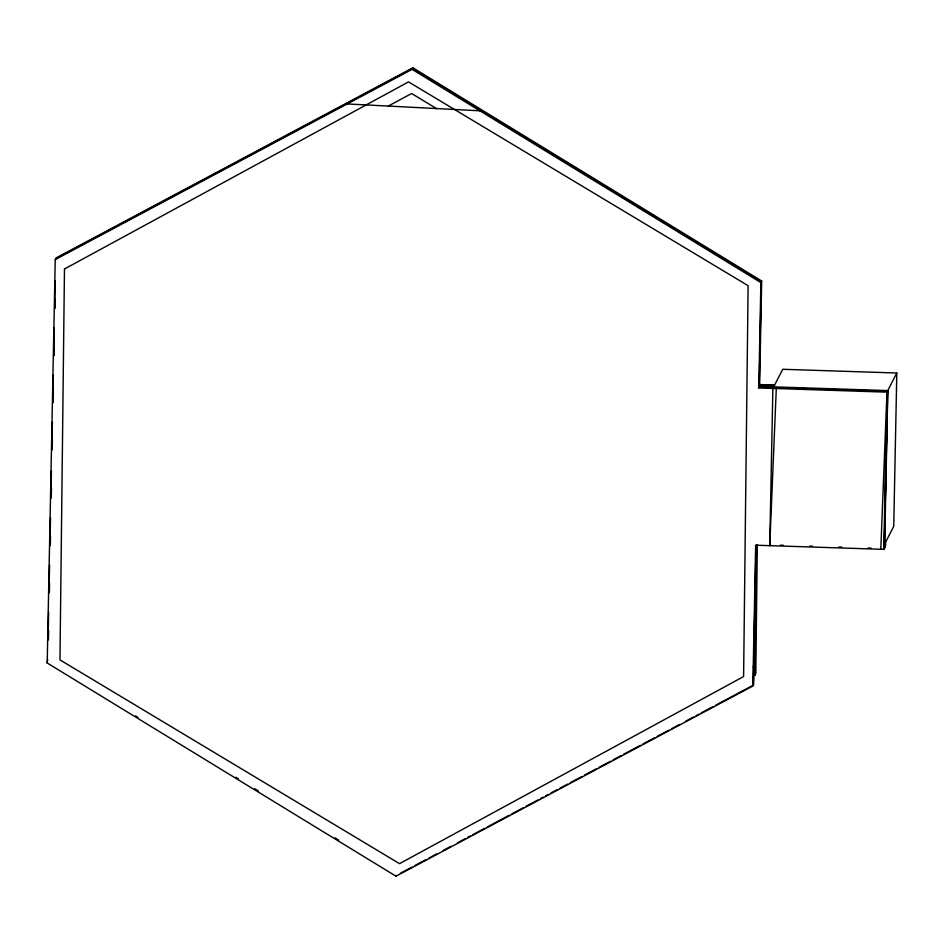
<?xml version="1.0" encoding="UTF-8"?>
<svg xmlns="http://www.w3.org/2000/svg" width="944" height="944" viewBox="0 0 944 944"><rect width="100%" height="100%" fill="white"/><g stroke="black" fill="none" stroke-linecap="round" stroke-linejoin="round"><path stroke-width="1.42" d="M753.831 675.231L754.929 675.255L756.439 545.219L753.654 684.435L752.852 686.005L396.008 876.209L47.2 662.995L55.236 259.565L56.038 257.995L412.87 67.791L761.678 281.005L759.578 386.403L758.775 387.96L886.959 392.149L896.8 373.01L782.718 369.281L772.876 388.421L769.749 545.656L770.174 544.818M757.3 544.971L755.814 673.544L754.929 675.255M47.684 659.219L47.2 662.995M48.061 640.079L48.628 612.101M49.005 592.962L49.56 564.984M49.938 545.844L50.504 517.867M50.905 497.252L51.436 470.749M51.849 450.135L52.404 422.157M52.781 403.017L53.348 375.051M53.725 355.912L54.28 327.934M54.658 308.794L55.224 280.816M48.439 639.336L48.616 630.509M49.383 592.23L49.56 583.392M50.315 545.113L50.492 536.275M51.259 497.995L51.46 487.682M52.227 449.403L52.404 440.577M53.159 402.286L53.336 393.459M54.103 355.168L54.28 346.342M55.035 308.063L55.212 299.224M752.852 686.005L755.648 545.195L883.832 549.373L885.519 546.104L885.59 542.163M758.775 387.96L760.876 282.575L761.678 281.005M753.277 685.179L756.05 545.833M883.832 549.373L886.959 392.149L880.799 549.278M884.257 548.547L887.395 391.312L759.212 387.134L761.301 281.749L412.493 68.523L55.661 258.727M884.634 547.815L887.761 390.58L759.578 386.403L766.103 385.353L773.679 386.863M896.8 373.01L893.744 526.292L884.339 544.605L887.761 390.58M769.749 545.656L776.334 387.689M886.876 404.575L887.395 391.312M347.581 103.12L347.156 103.946L479.859 110.79L480.295 109.964M55.236 259.565L412.068 69.349L412.87 67.791M396.008 876.209L396.433 875.383M753.218 667.219L754.02 665.662M388.279 106.07L411.608 93.515L436.777 108.749M400.327 873.306L412.009 867.076M414.605 865.695L426.275 859.477M428.871 858.084L436.659 853.942M443.149 850.485L450.937 846.331M457.415 842.874L465.203 838.72M467.799 837.34L470.395 835.959M472.991 834.579L484.673 828.348M487.269 826.968L509.323 815.203M511.919 813.822L523.601 807.604M526.197 806.211L537.868 799.993M540.464 798.612L543.06 797.22M545.656 795.839L548.252 794.459M550.848 793.078L557.338 789.609M559.934 788.228L567.722 784.086M570.306 782.694L581.988 776.475M584.584 775.095L596.266 768.864M598.862 767.484L610.532 761.253M613.128 759.873L620.916 755.719M623.512 754.339L640.386 745.347M642.982 743.966L654.652 737.736M657.248 736.355L668.93 730.137M671.526 728.744L679.314 724.603M685.792 721.145L693.58 716.992M696.176 715.611L698.772 714.219M701.368 712.838L713.05 706.619M715.646 705.227L751.979 685.863M759.047 385.518L774.564 385.152L760.144 384.562M780.405 545.16L783.331 545.254M809.633 546.104L812.548 546.198M838.85 547.06L841.777 547.154M868.079 548.016L871.005 548.11M412.068 69.349L760.876 282.575M135.452 715.847L137.966 717.381M235.835 777.207L238.336 778.741M254.656 788.712L258.42 791.013M334.955 837.8L338.719 840.101M64.475 268.993L59.968 659.891L399.536 863.666L743.601 676.565L748.108 285.678L408.54 81.892L64.475 268.993"/></g></svg>
